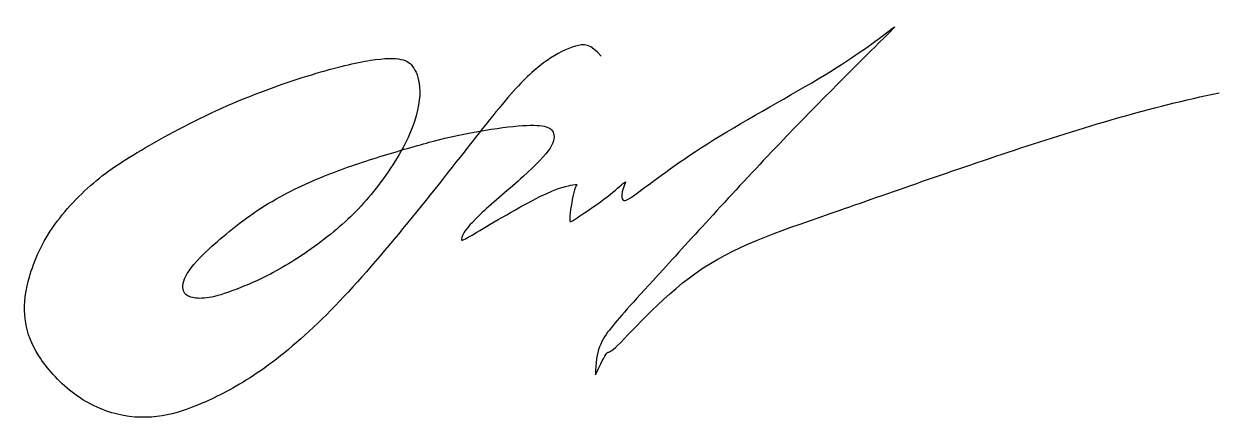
# Model space of a CAD drawing. Header units: inches. Extents: x 10.68 to 18.75, y 3.32 to 5.97.
import ezdxf

# ---------------------------------------------------------------- set-up
doc = ezdxf.new("R2010")
doc.units = ezdxf.units.IN
doc.header["$MEASUREMENT"] = 0
doc.layers.add('Sign', color=5, linetype='Continuous')

msp = doc.modelspace()

# ---------------------------------------------------------------- linework, layer by layer
at = {"layer": 'Sign'}
for points in [[(14.5765, 5.7553), (14.5072, 5.8402), (14.4125, 5.8402), (14.2132, 5.7402), (14.0095, 5.5663), (13.6473, 5.1055), (13.1416, 4.4649), (12.655, 3.9237), (12.2122, 3.5727), (11.872, 3.4045), (11.6199, 3.3154), (11.3131, 3.3154), (10.9897, 3.4683), (10.7508, 3.7474), (10.6773, 3.9531), (10.6773, 4.1826), (10.8112, 4.5584), (11.125, 4.9043), (11.4546, 5.1234), (12.0515, 5.4402), (12.6559, 5.6511), (13.0516, 5.7436), (13.2448, 5.7436), (13.3129, 5.6903), (13.3694, 5.5456), (13.3173, 5.2485), (13.0588, 4.8437), (12.7854, 4.5681), (12.4074, 4.3085), (12.1201, 4.1834), (11.9346, 4.121), (11.82, 4.121), (11.7475, 4.1514), (11.7475, 4.2616), (11.8867, 4.4312), (12.2746, 4.751), (12.6848, 4.9487), (13.0547, 5.0727), (13.4445, 5.1861), (13.6613, 5.2355), (14.009, 5.2922), (14.1981, 5.2922), (14.2629, 5.2535), (14.2629, 5.1515), (14.0744, 4.9596), (13.7337, 4.675), (13.6328, 4.5497), (13.6328, 4.5104), (13.6401, 4.5104), (14.231, 4.8622), (14.4151, 4.8938), (14.4151, 4.8889), (14.3925, 4.8652), (14.3531, 4.6212), (14.3808, 4.645), (14.6112, 4.7966), (14.7438, 4.9157), (14.7438, 4.9083), (14.7141, 4.8423), (14.7141, 4.7662), (14.7829, 4.7987), (15.2677, 5.1742), (16.1648, 5.655), (16.581, 5.9735), (16.5841, 5.9735), (15.8014, 5.2042), (14.8937, 4.2045), (14.6182, 3.91), (14.5378, 3.7723), (14.5378, 3.6068)], [(14.5378, 3.6068), (14.6482, 3.8295), (14.5378, 3.6068), (15.1841, 4.3766), (16.0396, 4.6615), (17.3542, 5.1291), (18.2905, 5.4157), (18.7506, 5.5084)]]:
    msp.add_open_spline(points, degree=3, dxfattribs=at)

doc.saveas('drawing.dxf')
